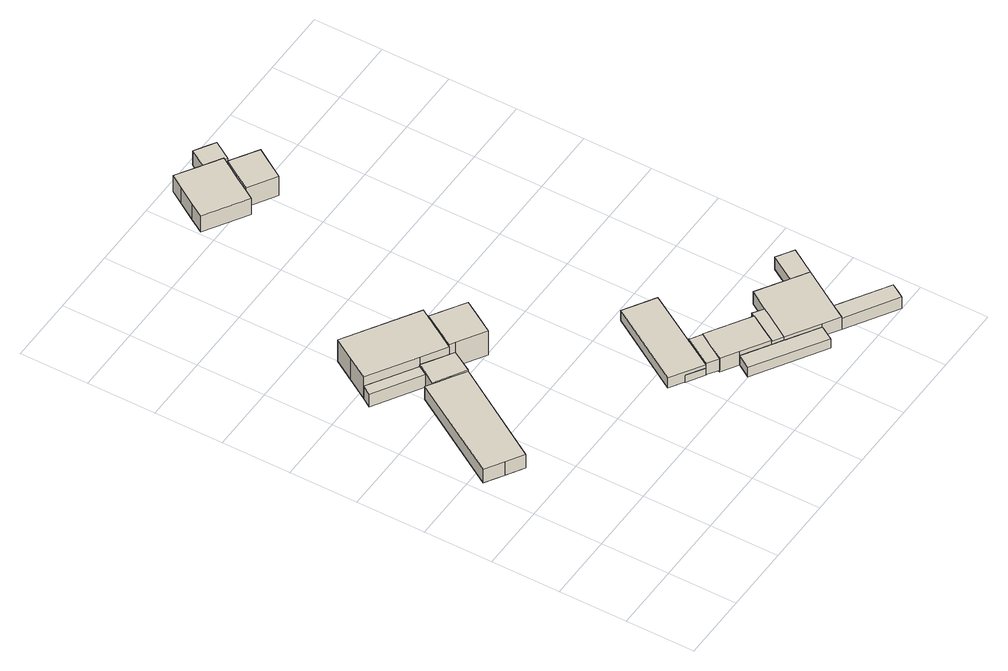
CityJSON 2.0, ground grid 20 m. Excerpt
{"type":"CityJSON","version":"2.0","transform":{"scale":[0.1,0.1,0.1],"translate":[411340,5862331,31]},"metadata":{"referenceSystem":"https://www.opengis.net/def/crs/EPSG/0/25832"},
"CityObjects":{
"building1":{"type":"Building","attributes":{"Gemeindeschluessel":"03454042","AbsoluteHoehe":"34.489","MittlereTraufHoehe":"38.633","Firsthoehe":"40.785","function":"31001_2000","roofType":"3100","measuredHeight":6.3},"address":[{"country":"Germany","locality":"Rastdorf"}],"children":["building1-1"],"geometry":[{"type":"MultiSurface","lod":"1","boundaries":[[[0,1,2,3,4,5,6]],[[7,8,9,10,11,12,13]],[[7,13,6,5]],[[8,7,5,4]],[[9,8,4,3]],[[12,11,1,0]],[[13,12,0,6]],[[2,10,9,3]],[[14,15,10,2]],[[1,11,15,14]]]}]},
"building1-1":{"type":"BuildingPart","attributes":{"AbsoluteHoehe":"34.489","MittlereTraufHoehe":"38.727","Firsthoehe":"41.755","roofType":"3100","measuredHeight":7.27},"parents":["building1"],"geometry":[{"type":"MultiSurface","lod":"1","boundaries":[[[16,17,18,19,20,21,22]],[[9,23,24,25,26,11,15]],[[21,3,2,14,22]],[[23,9,21,20]],[[24,23,20,19]],[[25,24,19,18]],[[26,25,18,17]],[[11,26,17,16]],[[22,14,1,16]],[[3,9,10,2]],[[2,10,15,14]],[[15,11,1,14]]]}]},
"building2":{"type":"Building","attributes":{"Gemeindeschluessel":"03454042","AbsoluteHoehe":"34.47","MittlereTraufHoehe":"40.985","Firsthoehe":"45.338","function":"31001_1000","roofType":"3100","measuredHeight":10.87},"address":[{"country":"Germany","locality":"Rastdorf","thoroughfareNumber":"3","thoroughfareName":"Auf dem Berg"}],"children":["building2-1","building2-2"],"geometry":[{"type":"MultiSurface","lod":"1","boundaries":[[[27,28,29,30,31,32,33,34]],[[35,36,37,38,39,40,41,24]],[[33,42,43,34]],[[36,35,33,32]],[[37,36,32,31]],[[38,37,31,30]],[[39,38,30,29]],[[24,41,27,34]],[[42,35,24,43]],[[28,40,39,29]],[[27,41,44,45]],[[45,44,40,28]]]}]},
"building2-1":{"type":"BuildingPart","attributes":{"AbsoluteHoehe":"34.47","MittlereTraufHoehe":"41.969","Firsthoehe":"45.415","roofType":"3100","measuredHeight":10.95},"parents":["building2"],"geometry":[{"type":"MultiSurface","lod":"1","boundaries":[[[46,47,48,49,50,51,52]],[[41,44,39,53,54,55,26]],[[41,26,52,51]],[[50,45,27,51]],[[49,29,28,45,50]],[[53,39,49,48]],[[54,53,48,47]],[[55,54,47,46]],[[26,55,46,52]],[[45,44,41,27]],[[29,39,40,28]],[[40,44,45,28]]]}]},
"building2-2":{"type":"BuildingPart","attributes":{"AbsoluteHoehe":"34.47","MittlereTraufHoehe":"39.027","Firsthoehe":"40.394","roofType":"2100","measuredHeight":5.92},"parents":["building2"],"geometry":[{"type":"MultiSurface","lod":"1","boundaries":[[[56,43,42,57]],[[35,24,23,58]],[[35,58,57,42]],[[23,24,43,56]],[[58,23,56,57]],[[24,35,42,43]]]}]},
"building3":{"type":"Building","attributes":{"Gemeindeschluessel":"03454042","AbsoluteHoehe":"31.921","MittlereTraufHoehe":"35.898","Firsthoehe":"35.898","function":"51009_1610","roofType":"1000","measuredHeight":3.98},"address":[{"country":"Germany","locality":"Rastdorf"}],"geometry":[{"type":"MultiSurface","lod":"1","boundaries":[[[59,60,61,62,63]],[[64,65,66,67,68]],[[64,68,63,62]],[[65,64,62,61]],[[66,65,61,60]],[[67,66,60,59]],[[68,67,59,63]]]}]},
"building4":{"type":"Building","attributes":{"Gemeindeschluessel":"03454042","AbsoluteHoehe":"31.82","MittlereTraufHoehe":"34.231","Firsthoehe":"36.344","function":"31001_2720","roofType":"3100","measuredHeight":4.52},"address":[{"country":"Germany","locality":"Rastdorf"}],"children":["building4-1","building4-2"],"geometry":[{"type":"MultiSurface","lod":"1","boundaries":[[[69,70,71,72]],[[73,74,75,76]],[[71,73,77,78,79,72]],[[70,74,80,81,82,71]],[[75,74,70,69]],[[76,75,69,72]],[[78,77,76,79]],[[81,80,73,82]]]}]},
"building4-1":{"type":"BuildingPart","attributes":{"AbsoluteHoehe":"31.82","MittlereTraufHoehe":"34.231","Firsthoehe":"34.231","roofType":"1000","measuredHeight":2.41},"parents":["building4"],"geometry":[{"type":"MultiSurface","lod":"1","boundaries":[[[81,83,84,82]],[[85,86,80,73]],[[85,73,82,84]],[[86,85,84,83]],[[80,86,83,81]],[[73,80,81,82]]]}]},
"building4-2":{"type":"BuildingPart","attributes":{"AbsoluteHoehe":"31.82","MittlereTraufHoehe":"34.231","Firsthoehe":"34.231","roofType":"1000","measuredHeight":2.41},"parents":["building4"],"geometry":[{"type":"MultiSurface","lod":"1","boundaries":[[[78,87,88,79]],[[89,90,77,76]],[[89,76,79,88]],[[90,89,88,87]],[[77,90,87,78]],[[76,77,78,79]]]}]},
"building5":{"type":"Building","attributes":{"Gemeindeschluessel":"03454042","AbsoluteHoehe":"31.281","MittlereTraufHoehe":"34.646","Firsthoehe":"37.25","function":"31001_2720","roofType":"5000","measuredHeight":5.97},"address":[{"country":"Germany","locality":"Rastdorf"}],"children":["building5-1","building5-2","building5-3","building5-4","building5-5"],"geometry":[{"type":"MultiSurface","lod":"1","boundaries":[[[91,92,93,94,95,96,97,98,99]],[[100,101,102,103,104,105,106,107,108]],[[100,108,99,98]],[[97,109,110,98]],[[104,103,95,94]],[[105,104,94,93]],[[107,106,92,91]],[[99,111,112,113,91]],[[109,101,100,110]],[[114,115,101,97]],[[96,102,115,114]],[[103,102,96,95]],[[106,105,93,92]],[[111,108,116,112]],[[112,116,107,113]]]}]},
"building5-1":{"type":"BuildingPart","attributes":{"AbsoluteHoehe":"31.281","MittlereTraufHoehe":"34.585","Firsthoehe":"34.585","roofType":"1000","measuredHeight":3.3},"parents":["building5"],"geometry":[{"type":"MultiSurface","lod":"1","boundaries":[[[117,110,118,119]],[[120,100,121,122]],[[120,122,119,118]],[[121,100,110,117]],[[122,121,117,119]],[[110,100,101,109]],[[109,101,123,124]],[[124,123,120,118]]]}]},
"building5-2":{"type":"BuildingPart","attributes":{"AbsoluteHoehe":"31.281","MittlereTraufHoehe":"34.774","Firsthoehe":"37.25","roofType":"5000","measuredHeight":5.97},"parents":["building5"],"geometry":[{"type":"MultiSurface","lod":"1","boundaries":[[[92,125,126,127,93]],[[128,129,130,106,105]],[[128,105,93,127]],[[129,128,127,126]],[[130,129,126,125]],[[106,130,125,92]],[[93,105,106,92]]]}]},
"building5-3":{"type":"BuildingPart","attributes":{"AbsoluteHoehe":"31.281","MittlereTraufHoehe":"34.912","Firsthoehe":"36.558","roofType":"3100","measuredHeight":5.28},"parents":["building5"],"geometry":[{"type":"MultiSurface","lod":"1","boundaries":[[[131,132,133,113,112,111]],[[116,107,134,135,136,108]],[[134,107,113,133]],[[135,134,133,132]],[[136,135,132,131]],[[108,136,131,111]],[[112,116,108,111]],[[107,116,112,113]]]}]},
"building5-4":{"type":"BuildingPart","attributes":{"AbsoluteHoehe":"31.281","MittlereTraufHoehe":"35.186","Firsthoehe":"37.28","roofType":"3100","measuredHeight":6},"parents":["building5"],"geometry":[{"type":"MultiSurface","lod":"1","boundaries":[[[95,137,138,139,140,97,114]],[[101,123,141,142,143,103,115]],[[140,124,109,97]],[[143,142,138,137]],[[103,143,137,95]],[[114,96,95]],[[97,101,115,114]],[[124,123,101,109]],[[144,145,123,140]],[[139,141,145,144]],[[142,141,139,138]],[[115,102,96,114]],[[96,102,103,95]]]}]},
"building5-5":{"type":"BuildingPart","attributes":{"AbsoluteHoehe":"31.281","MittlereTraufHoehe":"35.163","Firsthoehe":"37.978","roofType":"3100","measuredHeight":6.7},"parents":["building5"],"geometry":[{"type":"MultiSurface","lod":"1","boundaries":[[[146,147,148,149,150,151,152]],[[123,120,153,154,155,142,145]],[[151,140,144,152]],[[150,118,124,151]],[[153,120,150,149]],[[154,153,149,148]],[[155,154,148,147]],[[142,155,147,146]],[[152,144,139,138,146]],[[140,123,145,144]],[[120,123,124,118]],[[145,141,139,144]],[[139,141,142,138]]]}]},
"building6":{"type":"Building","attributes":{"Gemeindeschluessel":"03454042","AbsoluteHoehe":"34.094","MittlereTraufHoehe":"38.49","Firsthoehe":"43.008","function":"31001_2000","roofType":"5000","measuredHeight":8.91},"address":[{"country":"Germany","locality":"Rastdorf"}],"children":["building6-1","building6-2"],"geometry":[{"type":"MultiSurface","lod":"1","boundaries":[[[156,157,158,159,160,161,162,163,164,165]],[[166,167,168,169,170,171,172,173,174,175]],[[166,175,165,164]],[[167,166,164,163]],[[168,167,163,162]],[[169,168,162,161]],[[170,169,161,160]],[[171,170,160,159]],[[172,171,159,158]],[[157,176,177,178,158]],[[156,179,180,157]],[[175,174,156,165]],[[177,181,172,178]],[[176,173,181,177]],[[179,174,173,180]]]}]},
"building6-1":{"type":"BuildingPart","attributes":{"AbsoluteHoehe":"34.094","MittlereTraufHoehe":"38.71","Firsthoehe":"40.558","roofType":"3100","measuredHeight":6.46},"parents":["building6"],"geometry":[{"type":"MultiSurface","lod":"1","boundaries":[[[182,183,184,185,178,177]],[[172,186,187,188,189,181]],[[186,172,178,185]],[[187,186,185,184]],[[188,187,184,183]],[[189,188,183,182]],[[176,180,190,182]],[[172,181,177,178]],[[177,181,173,176]],[[180,173,189,190]]]}]},
"building6-2":{"type":"BuildingPart","attributes":{"AbsoluteHoehe":"34.094","MittlereTraufHoehe":"36.703","Firsthoehe":"36.703","roofType":"1000","measuredHeight":2.61},"parents":["building6"],"geometry":[{"type":"MultiSurface","lod":"1","boundaries":[[[191,190,180,179]],[[173,189,192,174]],[[192,189,190,191]],[[174,192,191,179]],[[173,174,179,180]],[[189,173,180,190]]]}]},
"building7":{"type":"Building","attributes":{"Gemeindeschluessel":"03454042","AbsoluteHoehe":"34.066","MittlereTraufHoehe":"39.904","Firsthoehe":"43.016","function":"31001_1000","roofType":"5000","measuredHeight":8.95},"address":[{"country":"Germany","locality":"Rastdorf","thoroughfareNumber":"4","thoroughfareName":"Auf dem Berg"}],"geometry":[{"type":"MultiSurface","lod":"1","boundaries":[[[193,194,195,196,197,198,199,200]],[[201,174,192,202,203,204,205,166]],[[201,166,200,199]],[[174,201,199,198]],[[192,174,198,197]],[[202,192,197,196]],[[203,202,196,195]],[[204,203,195,194]],[[205,204,194,193]],[[166,205,193,200]]]}]}
},
"vertices":[
[103,488,82],[278,768,82],[226,800,82],[192,821,82],[175,832,82],[1,551,82],[52,519,82],[1,551,35],[175,832,35],[192,821,35],[226,800,35],[278,768,35],[103,488,35],[52,519,35],[235,795,82],[235,795,35],
[278,768,86],[315,829,86],[272,855,86],[230,882,86],[213,854,86],[192,821,86],[235,795,86],[213,854,35],[230,882,35],[272,855,35],[315,829,35],
[300,838,112],[339,901,112],[361,936,112],[378,963,112],[174,1090,112],[135,1027,112],[96,965,112],[230,882,112],[96,965,35],[135,1027,35],[174,1090,35],[378,963,35],[361,936,35],[339,901,35],[300,838,35],[96,965,80],[230,882,80],[331,887,35],[331,887,112],
[394,780,120],[424,829,120],[454,878,120],[361,936,120],[331,887,120],[300,838,120],[315,829,120],[454,878,35],[424,829,35],[394,780,35],
[213,854,80],[78,937,80],[78,937,35],
[647,291,49],[678,271,49],[730,354,49],[700,372,49],[697,374,49],[700,372,9],[730,354,9],[678,271,9],[647,291,9],[697,374,9],
[698,577,43],[556,349,43],[647,292,43],[786,522,43],[647,292,8],[556,349,8],[698,577,8],[786,522,8],[697,374,8],[697,374,32],[786,522,32],[598,323,8],[598,323,32],[647,292,32],
[597,322,32],[647,291,32],[647,291,8],[597,322,8],
[700,372,32],[788,520,32],[788,520,8],[700,372,8],
[995,132,47],[1064,242,47],[1016,272,47],[928,327,47],[892,270,47],[881,251,47],[833,175,47],[923,119,47],[969,90,47],[923,119,3],[833,175,3],[881,251,3],[892,270,3],[928,327,3],[1016,272,3],[1064,242,3],[995,132,3],[969,90,3],[833,175,36],[923,119,36],[969,90,43],[982,111,43],[995,132,43],[863,222,47],[863,222,3],[982,111,3],
[898,78,36],[726,241,36],[701,201,36],[726,241,3],[898,78,3],[701,201,3],[802,194,3],[802,194,36],
[1110,316,47],[1086,331,47],[1062,346,47],[1062,346,3],[1086,331,3],[1110,316,3],
[1113,1,43],[1126,22,43],[1139,43,43],[1139,43,3],[1126,22,3],[1113,1,3],
[861,290,47],[853,277,47],[831,242,47],[802,194,47],[831,242,3],[853,277,3],[861,290,3],[827,236,47],[827,236,3],
[853,277,51],[730,354,51],[704,313,51],[678,271,51],[726,241,51],[802,194,51],[827,236,51],[678,271,3],[704,313,3],[730,354,3],
[578,1669,89],[590,1688,89],[542,1718,89],[470,1764,89],[445,1724,89],[410,1669,89],[385,1629,89],[505,1554,89],[521,1579,89],[547,1621,89],[521,1579,31],[505,1554,31],[385,1629,31],[410,1669,31],[445,1724,31],[470,1764,31],[542,1718,31],[590,1688,31],[578,1669,31],[547,1621,31],[590,1688,82],[571,1700,82],[542,1718,82],[578,1669,57],[590,1688,57],[571,1700,31],
[600,1682,82],[634,1736,82],[605,1754,82],[576,1772,82],[576,1772,31],[605,1754,31],[634,1736,31],[600,1682,31],[600,1682,57],
[588,1663,57],[588,1663,31],
[599,1530,99],[615,1555,99],[640,1595,99],[656,1620,99],[588,1663,99],[578,1669,99],[549,1624,99],[521,1579,99],[549,1624,31],[656,1620,31],[640,1595,31],[615,1555,31],[599,1530,31]
]}
